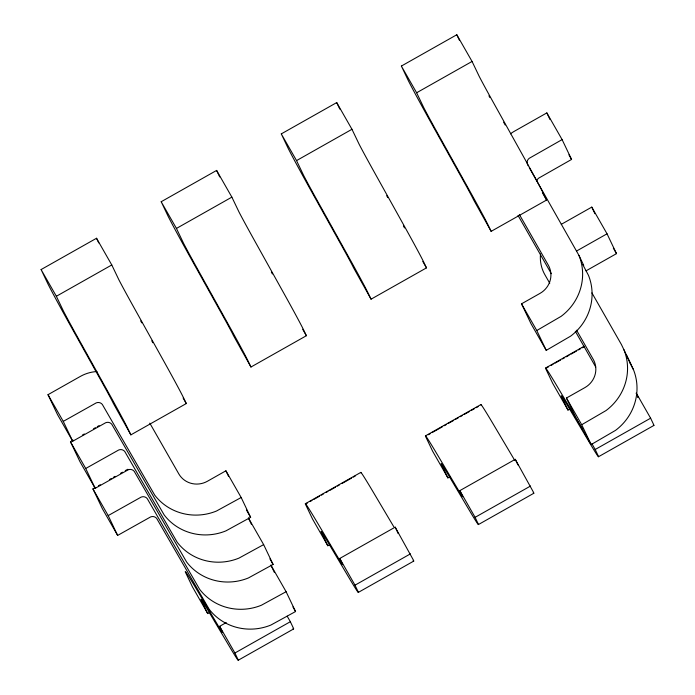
<?xml version="1.0" encoding="UTF-8"?>
<svg xmlns="http://www.w3.org/2000/svg" width="695" height="695" viewBox="0 0 695 695"><rect width="100%" height="100%" fill="white"/><g stroke="black" fill="none" stroke-linecap="round" stroke-linejoin="round"><path stroke-width="1.04" d="M41.092 269.564L96.527 238.255L111.782 264.96L118.958 279.946A60.144 1.112 60.5 0 0 133.258 306.286L164.689 362.764A71.481 1.321 60.5 0 1 183.176 397.054L186.295 403.552L130.868 434.862L113.242 403.204A39.624 0.73 60.5 0 0 101.096 380.678L74.2 332.358A92.001 1.703 60.5 0 1 48.19 284.437L41.092 269.564L56.356 296.27L63.532 311.256A60.144 1.112 60.5 0 0 77.831 337.596L109.263 394.065A71.481 1.321 60.5 0 1 127.75 428.355L130.868 434.862M161.188 201.732L216.614 170.423L231.869 197.128L239.054 212.114A60.144 1.112 60.5 0 0 253.354 238.446L284.776 294.923A71.481 1.321 60.5 0 1 303.263 329.213L306.382 335.72L250.956 367.03L233.329 335.364A39.624 0.73 60.5 0 0 221.192 312.837L194.296 264.526A92.001 1.703 60.5 0 1 168.286 216.605L161.188 201.732L176.443 228.438L183.628 243.424A60.144 1.112 60.5 0 0 197.927 269.756L229.35 326.233A71.481 1.321 60.5 0 1 247.837 360.523L250.956 367.03M281.284 133.892L336.71 102.582L351.965 129.287L359.15 144.273A60.144 1.112 60.5 0 0 373.441 170.614L404.872 227.091A71.481 1.321 60.5 0 1 423.359 261.381L426.478 267.879L371.052 299.189L353.425 267.532A39.624 0.73 60.5 0 0 341.28 245.005L314.392 196.685A92.001 1.703 60.5 0 1 288.373 148.765L281.284 133.892L296.539 160.597L303.715 175.583A60.144 1.112 60.5 0 0 318.015 201.924L349.446 258.392A71.481 1.321 60.5 0 1 367.933 292.682L371.052 299.189M401.371 66.06L456.797 34.75L472.061 61.455L479.237 76.441A60.144 1.112 60.5 0 0 493.537 102.773L524.96 159.251A71.481 1.321 60.5 0 1 543.447 193.54L546.565 200.047L491.139 231.357L473.521 199.691A39.624 0.73 60.5 0 0 461.376 177.164L434.479 128.853A92.001 1.703 60.5 0 1 408.469 80.933L401.371 66.06L416.626 92.765L423.811 107.751A60.144 1.112 60.5 0 0 438.111 134.083L469.533 190.56A71.481 1.321 60.5 0 1 488.02 224.85L491.139 231.357M56.356 296.27L111.782 264.96M176.443 228.438L231.869 197.128M296.539 160.597L351.965 129.287M416.626 92.765L472.061 61.455M149.799 423.142L178.789 473.877A21.224 20.503 -25.5 0 0 207.44 481.244L225.91 470.802L241.174 497.507L250.626 517.341L225.936 530.867A53.124 51.317 -25.5 0 1 164.194 514.986L111.791 424.28A5.239 5.056 -25.5 0 0 105.701 422.716L72.723 441.221L57.459 414.515L47.998 394.69L80.333 376.421A37.139 35.879 -25.5 0 1 96.953 371.53M536.775 180.874A5.239 5.056 -25.5 0 1 538.695 178.137L571.568 159.442L562.107 139.608L546.843 112.903L514.517 131.173A37.139 35.879 -25.5 0 0 510.443 133.822M72.723 441.221L63.262 421.387L96.24 402.883A5.239 5.056 -25.5 0 1 102.33 404.455L154.733 495.161A53.124 51.317 -25.5 0 0 216.475 511.034L241.174 497.507M562.107 139.608L529.234 158.304A5.239 5.056 -25.5 0 0 527.47 164.307L528.2 165.81M251.529 524.516L248.376 517.905L263.64 544.611L273.092 564.444L248.402 577.962A53.124 51.317 -25.5 0 1 186.66 562.09L134.257 471.384A5.239 5.056 -25.5 0 0 128.167 469.82L95.189 488.324L79.925 461.619L70.464 441.785L73.236 440.222M82.479 435.001L84.321 433.958M93.564 428.745L95.406 427.694M97.257 426.652L99.107 425.609M95.189 488.324L85.728 468.491L118.706 449.986A5.239 5.056 -25.5 0 1 124.796 451.55L177.199 542.256A53.124 51.317 -25.5 0 0 238.941 558.128L263.64 544.611M270.841 565.009L286.105 591.706L295.557 611.539L270.859 625.066A53.124 51.317 -25.5 0 1 209.126 609.185L156.722 518.479A5.239 5.056 -25.5 0 0 150.633 516.915L117.646 535.419L102.391 508.723L92.93 488.889L95.701 487.325M98.473 485.753L100.323 484.71M109.558 479.498L111.409 478.447M113.259 477.404L115.101 476.362M120.643 473.234L122.494 472.192M561.291 224.329L591.775 207.11L607.039 233.807L616.491 253.64L585.989 270.868M117.646 535.419L108.194 515.594L141.172 497.09A5.239 5.056 -25.5 0 1 147.262 498.654L199.665 589.36A53.124 51.317 -25.5 0 0 261.407 605.232L286.105 591.706M576.537 251.043L607.039 233.807M582.749 264.56L588.465 275.333A53.124 51.317 -25.5 0 1 570.569 336.189L546.244 350.358L530.98 323.653L521.519 303.828L539.998 293.386A21.224 20.503 -25.5 0 0 548.303 265.151L519.313 214.416M546.244 350.358L536.783 330.525L561.108 316.355A53.124 51.317 -25.5 0 0 579.005 255.499L529.269 167.686M305.331 503.736L360.861 472.374M425.427 435.895L480.957 404.533M545.514 368.063L584.139 346.249M329.673 544.68L327.797 545.74L312.533 519.035L305.435 504.162L307.32 503.102M310.135 501.512L312.012 500.443M313.897 499.384L319.535 496.204M321.411 495.144L323.288 494.076M326.111 492.486L327.988 491.426M329.864 490.366L335.503 487.178M337.379 486.118L339.256 485.058M342.079 483.468L351.47 478.16M353.347 477.1L355.232 476.04M428.346 434.731L430.231 433.671M432.108 432.611L442.446 426.773M444.322 425.714L446.199 424.654M448.075 423.585L453.713 420.406M455.59 419.346L458.413 417.756M460.29 416.687L462.166 415.627M464.051 414.567L469.69 411.388M471.566 410.319L474.381 408.73M476.257 407.67L478.143 406.61M546.565 367.959L548.442 366.899M551.257 365.309L553.142 364.241M555.018 363.181L560.657 360.001M562.533 358.941L564.409 357.873M566.295 356.813L569.109 355.223M570.986 354.163L576.624 350.975M578.501 349.915L580.386 348.855M582.262 347.795L584.139 346.736M591.914 292.89L621.443 344.572L633.397 369.531A53.124 51.317 -25.5 0 1 615.501 430.387L591.176 444.557L575.912 417.851L566.451 398.027L584.929 387.584A21.224 20.503 -25.5 0 0 593.235 359.35L576.589 330.221M226.231 622.59L219.655 626.308L222.018 631.26A39.624 0.73 60.5 0 1 217.231 624.145L197.545 590.95A92.001 1.703 60.5 0 0 185.348 571.994L192.446 586.875L207.701 613.572L209.577 612.512M533.239 492.694A71.481 1.321 60.5 0 0 533.439 492.173L515.264 459.326L459.838 490.635L462.201 495.587A39.624 0.73 60.5 0 1 457.414 488.472L437.728 455.277A92.001 1.703 60.5 0 0 425.531 436.321L432.629 451.203L447.884 477.899L449.761 476.839M582.132 428.19A39.624 0.73 60.5 0 1 577.502 420.64L557.816 387.436A92.001 1.703 60.5 0 0 545.627 368.489L552.716 383.362L567.98 410.067L569.857 409.007M305.435 504.162A92.001 1.703 60.5 0 1 317.632 523.109L337.318 556.313A39.624 0.73 60.5 0 0 342.114 563.428L339.751 558.467L395.177 527.158L413.351 560.005A71.481 1.321 60.5 0 1 413.151 560.535M591.176 444.557L581.715 424.723L606.04 410.554A53.124 51.317 -25.5 0 0 623.936 349.698M207.701 613.572L200.916 599.281A60.144 1.112 60.5 0 1 207.614 609.689L230.532 648.322A71.481 1.321 60.5 0 0 237.829 659.155L234.919 653.005L290.345 621.704L287.183 616.178M327.797 545.74L321.003 531.44A60.144 1.112 60.5 0 1 327.71 541.857L350.628 580.49A71.481 1.321 60.5 0 0 357.925 591.315L355.006 585.173L410.432 553.863M447.884 477.899L441.099 463.608A60.144 1.112 60.5 0 1 447.797 474.016L470.715 512.649A71.481 1.321 60.5 0 0 478.012 523.483L475.102 517.332L530.528 486.031M567.98 410.067L561.186 395.768A60.144 1.112 60.5 0 1 567.893 406.184L590.811 444.817A71.481 1.321 60.5 0 0 598.108 455.642L595.189 449.5L650.616 418.19L636.411 393.327M238.203 660.25L293.629 628.94M358.29 592.418L413.716 561.108M478.386 524.577L533.812 493.268M598.473 456.745L653.908 425.436M568.936 154.837L571.568 159.442M613.337 248.115L616.491 253.64M542.361 192.68L546.565 200.047M629.296 361.582L633.397 369.531M518.036 215.45L551.317 273.708M549.745 283.247L544.915 274.786A37.139 35.879 -25.5 0 1 540.519 253.927M575.312 331.263L595.711 366.969M521.519 303.828L536.783 330.525M566.451 398.027L581.715 424.723M592.036 443.975L595.189 449.5M422.795 261.433L426.478 267.879M459.838 490.635L475.102 517.332M302.699 329.274L306.382 335.72M339.751 558.467L355.006 585.173M183.133 398.027L186.295 403.552M246.421 509.974L250.626 517.341M269.938 558.919L273.092 564.444M292.934 606.935L295.557 611.539M219.655 626.308L234.919 653.005M47.998 394.69L63.262 421.387M70.464 441.785L85.728 468.491M92.93 488.889L108.194 515.594M503.614 122.172L505.204 125.013M386.689 195.695L387.74 197.589M271.345 272.058L272.397 273.952M140.703 320.951L141.763 322.845M151.779 340.845L152.831 342.739M546.843 112.903L549.997 119.514M591.775 207.11L594.929 213.713M579.005 255.499L583.731 265.421M626.178 354.485L630.904 364.397M650.616 418.19L653.535 424.341A71.481 1.321 60.5 0 1 653.335 424.862M636.151 393.135L637.332 395.62M456.797 34.75L459.456 40.327M515.264 459.326L517.636 464.277A39.624 0.73 60.5 0 1 517.931 464.929M336.71 102.582L339.812 109.098M395.177 527.158L397.54 532.118M216.614 170.423L219.716 176.93M225.91 470.802L228.612 476.475M271.293 565.947L274.447 572.558M290.345 621.704L293.255 627.846A71.481 1.321 60.5 0 1 293.055 628.367M96.527 238.255L98.742 242.903M489.905 97.543A92.001 1.703 60.5 0 1 488.941 95.806M403.413 225.875A39.624 0.73 60.5 0 1 404.516 227.908M360.87 472.852A92.001 1.703 60.5 0 1 373.059 491.799L392.745 525.003A39.624 0.73 60.5 0 0 393.796 526.758M397.835 532.761A39.624 0.73 60.5 0 1 397.948 533.326M582.801 429.006A39.624 0.73 60.5 0 1 582.488 428.693M582.592 428.398A39.624 0.73 60.5 0 1 582.766 428.815M637.914 397.384A39.624 0.73 60.5 0 1 637.558 396.88M637.723 396.445A39.624 0.73 60.5 0 1 638.019 397.088M480.957 405.02A92.001 1.703 60.5 0 1 493.155 423.967L512.841 457.171A39.624 0.73 60.5 0 0 514.83 460.498M125.265 470.628A37.139 35.879 -25.5 0 1 127.854 469.29"/></g></svg>
